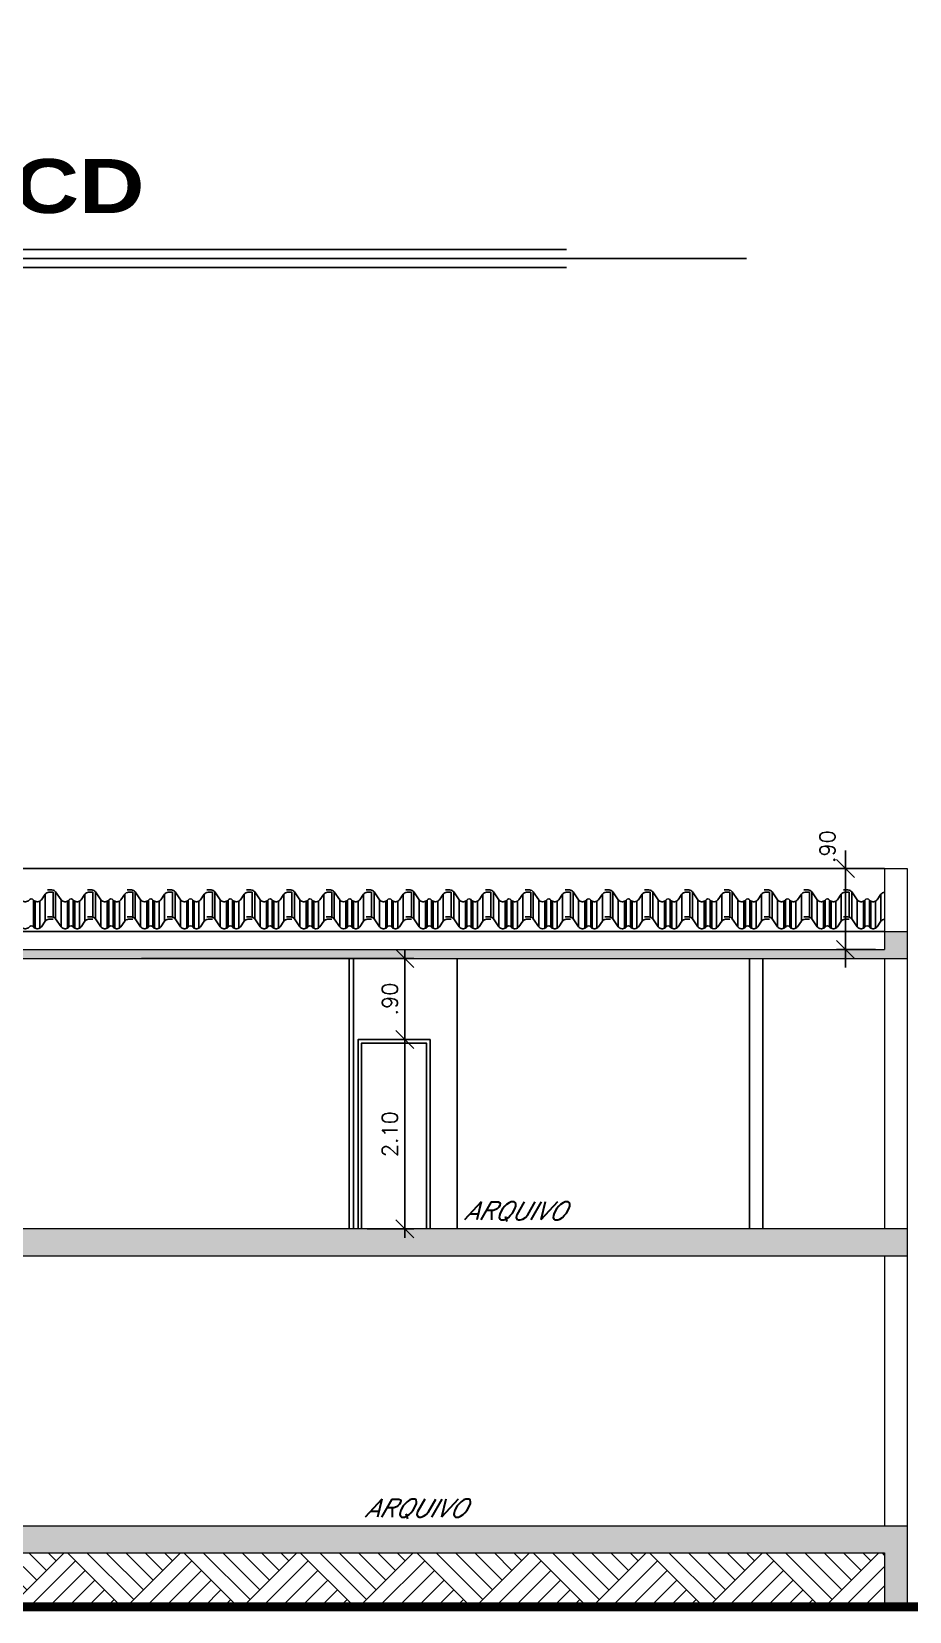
# Model space of a CAD drawing. Header units: millimetres. Extents: x 521 to 1055, y 261 to 520.
# Drawn here: x 814.88 to 824.63, y 453.61 to 471.15 of the extents above; entities that cross this region are included whole.
import ezdxf

# ---------------------------------------------------------------- set-up
doc = ezdxf.new("R2010")
doc.units = ezdxf.units.MM
doc.linetypes.add('CONTINU', pattern=[0])
doc.layers.add('0.1', color=8, linetype='Continuous', lineweight=13)
doc.layers.add('texto', color=1, linetype='Continuous')
doc.styles.add('ROMANS', font='romans')
doc.styles.add('SANSSERIFBOLD', font='sasb____.pfb', dxfattribs={"width": 1.2, "height": 0.6})
doc.styles.get("Standard").update_dxf_attribs({"font": 'romans.shx'})
doc.dimstyles.new('Fares Eng - 50', dxfattribs={"dimscale": 2, "dimtxt": 0.085, "dimasz": 0.1, "dimexe": 0.05, "dimexo": 0.05, "dimgap": 0.04, "dimtad": 1, "dimzin": 4, "dimdsep": 46, "dimtxsty": 'ROMANS', "dimblk1": 'OBLIQUE', "dimblk2": 'OBLIQUE', "dimsah": 1, "dimcen": 0.05, "dimdle": 0.05, "dimclrd": 8, "dimclre": 8, "dimclrt": 8, "dimaunit": 1, "dimadec": 0, "dimazin": 0, "dimtfac": 1, "dimtix": 1, "dimtmove": 2, "dimatfit": 0, "dimldrblk": 'OPEN90', "dimfxl": 1, "dimtolj": 1, "dimtzin": 0, "dimarcsym": 0})
pattern_1 = [(50, (2.50527, -1.5628), (0.273277003, -0.02390863), [0.028575, -0.314325]), (355, (2.50527, -1.5628), (-0.05286424, 0.286584964), [0.02286, -0.25146]), (100.451, (2.52804, -1.56478), (0.22041375, 0.26267503), [0.024285, -0.267135]), (46.1842, (2.50527, -1.4866), (0.40661856, -0.06306349), [0.0428625, -0.4714875]), (96.6356, (2.53915, -1.49184), (0.35610635, 0.37113833), [0.0364275, -0.4007025]), (351.184, (2.50527, -1.4866), (0.3561069, 0.37113768), [0.03429, -0.37719]), (21, (2.54337, -1.50564), (0.22742232, -0.15339828), [0.028575, -0.314325]), (326, (2.54337, -1.50564), (0.09270304, 0.27628195), [0.02286, -0.25146]), (71.4514, (2.56232, -1.51842), (0.320124736, 0.12288429), [0.024285, -0.267135]), (37.5, (2.50527, -1.56279), (0.004632905, 0.126832558), [0, -0.248412, 0, -0.25527, 0, -0.2524125]), (7.5, (2.50527, -1.56279), (0.100229494, 0.150270862), [0, -0.145542, 0, -0.242697, 0, -0.0962025]), (327.5, (2.4203, -1.56279), (0.203385893, -0.008593116), [0, -0.09525, 0, -0.29718, 0, -0.394335]), (317.5, (2.3822, -1.56279), (0.222193772, 0.038139737), [0, -0.123825, 0, -0.197358, 0, -0.280035])]

# ---------------------------------------------------------------- blocks, each defined once
blk = doc.blocks.new('_OBLIQUE')
at = {"color": 0, "linetype": 'ByBlock'}
blk.add_line((-0.5, -0.5), (0.5, 0.5), dxfattribs=at)
blk = doc.blocks.new('*D1850')
at = {"layer": '0.1', "color": 8, "linetype": 'CONTINU', "lineweight": -2, "transparency": 16777216}
for p, q in [((819.021, 460.056), (819.021, 457.756)), ((818.602, 459.956), (819.121, 459.956)), ((818.602, 457.856), (819.121, 457.856))]:
    blk.add_line(p, q, dxfattribs=at)
at = {"layer": 'DEFPOINTS', "color": 0, "linetype": 'CONTINU', "lineweight": -2, "transparency": 16777216}
for p in [(818.502, 459.956), (818.502, 457.856), (819.021, 457.856)]:
    blk.add_point(p, dxfattribs=at)
at = {"layer": '0.1', "color": 8, "linetype": 'CONTINU', "lineweight": -2, "transparency": 16777216, "xscale": 0.2, "yscale": 0.2, "zscale": 0.2}
for p, rotation in [((819.021, 459.956), 90), ((819.021, 457.856), 270)]:
    blk.add_blockref('_OBLIQUE', p, dxfattribs=dict(at, rotation=rotation))
at = {"layer": '0.1', "color": 8, "linetype": 'CONTINU', "lineweight": -2, "transparency": 16777216, "insert": (818.856, 458.906), "char_height": 0.17, "attachment_point": 5, "rotation": 90, "style": 'ROMANS'}
blk.add_mtext('\\A1;2.10', dxfattribs=at)
blk = doc.blocks.new('_Open90')
at = {"color": 0, "linetype": 'ByBlock', "lineweight": -2}
for p, q in [((0, 0), (-1, 0)), ((-0.5, 0.5), (0, 0)), ((0, 0), (-0.5, -0.5))]:
    blk.add_line(p, q, dxfattribs=at)
blk = doc.blocks.new('*D1851')
at = {"layer": '0.1', "color": 8, "linetype": 'CONTINU', "lineweight": -2, "transparency": 16777216}
for p, q in [((816.097, 460.856), (819.121, 460.856)), ((819.021, 459.856), (819.021, 460.956)), ((818.602, 459.956), (819.121, 459.956))]:
    blk.add_line(p, q, dxfattribs=at)
at = {"layer": 'DEFPOINTS', "color": 0, "linetype": 'CONTINU', "lineweight": -2, "transparency": 16777216}
for p in [(815.997, 460.856), (819.021, 460.856), (818.502, 459.956)]:
    blk.add_point(p, dxfattribs=at)
at = {"layer": '0.1', "color": 8, "linetype": 'CONTINU', "lineweight": -2, "transparency": 16777216, "xscale": 0.2, "yscale": 0.2, "zscale": 0.2}
for p, rotation in [((819.021, 460.856), 90), ((819.021, 459.956), 270)]:
    blk.add_blockref('_OBLIQUE', p, dxfattribs=dict(at, rotation=rotation))
at = {"layer": '0.1', "color": 8, "linetype": 'CONTINU', "lineweight": -2, "transparency": 16777216, "insert": (818.856, 460.406), "char_height": 0.17, "attachment_point": 5, "rotation": 90, "style": 'ROMANS'}
blk.add_mtext('\\A1;.90', dxfattribs=at)
blk = doc.blocks.new('*D1879')
at = {"layer": '0.1', "color": 8, "linetype": 'CONTINU', "lineweight": -2, "transparency": 16777216}
for p, q in [((823.916, 461.856), (823.916, 462.056)), ((824.252, 461.856), (823.816, 461.856)), ((823.916, 461.856), (823.916, 460.956)), ((824.252, 460.956), (823.816, 460.956)), ((823.916, 460.956), (823.916, 460.756))]:
    blk.add_line(p, q, dxfattribs=at)
at = {"layer": 'DEFPOINTS', "color": 0, "linetype": 'CONTINU', "lineweight": -2, "transparency": 16777216}
for p in [(824.352, 461.856), (823.916, 460.956), (824.352, 460.956)]:
    blk.add_point(p, dxfattribs=at)
at = {"layer": '0.1', "color": 8, "linetype": 'CONTINU', "lineweight": -2, "transparency": 16777216, "xscale": 0.2, "yscale": 0.2, "zscale": 0.2}
for p, rotation in [((823.916, 461.856), 270), ((823.916, 460.956), 90)]:
    blk.add_blockref('_OBLIQUE', p, dxfattribs=dict(at, rotation=rotation))
at = {"layer": '0.1', "color": 8, "linetype": 'CONTINU', "lineweight": -2, "transparency": 16777216, "insert": (823.716, 462.098), "char_height": 0.17, "attachment_point": 5, "rotation": 90, "style": 'ROMANS'}
blk.add_mtext('\\A1;.90', dxfattribs=at)
blk = doc.blocks.new('TITU-3')
at = {"layer": 'texto', "color": 1, "lineweight": -2}
for p, q in [((0.01475, 0.01475), (-0.01475, -0.01475)), ((0.01475, 0.01143), (-0.03471, 0.01143)), ((-0.03471, 0.01043), (-0.05471, 0.01043)), ((0.01475, 0.00943), (-0.03471, 0.00943)), ((-0.01475, -0.00943), (0.1213, -0.00943)), ((0.1413, -0.01043), (0.1213, -0.01043)), ((-0.01475, -0.01143), (0.1213, -0.01143))]:
    blk.add_line(p, q, dxfattribs=at)
at = {"layer": 'texto', "color": 7, "lineweight": -2}
for p, q in [((0.01475, 0.01043), (-0.03471, 0.01043)), ((-0.01475, -0.01043), (0.1213, -0.01043))]:
    blk.add_line(p, q, dxfattribs=at)
at = {"layer": 'texto', "color": 1, "lineweight": -2}
blk.add_circle((0, 0), 0.01475, dxfattribs=at)
at = {"layer": 'texto', "color": 4, "lineweight": -2}
blk.add_text('ESC.:', height=0.004, dxfattribs=at).set_placement((0.0228, -0.01972))
at = {"layer": 'texto', "color": 8, "lineweight": -2, "style": 'SANSSERIFBOLD', "width": 1.2}
blk.add_attdef('PLANTA--BAIXA', (0.0219, -0.0054), '', height=0.006, dxfattribs=at)
at = {"layer": 'texto', "color": 4, "lineweight": -2}
blk.add_attdef('0/0', (0.03898, -0.01972), '', height=0.004, dxfattribs=at)

msp = doc.modelspace()

# ---------------------------------------------------------------- hatches: boundary and pattern name
at = {"layer": '0.1', "linetype": 'CONTINU', "lineweight": -2}
h = msp.add_hatch(dxfattribs=at)
h.set_pattern_fill('AR-CONC', color=8, scale=0.0015, style=0)
h.set_pattern_definition(pattern_1)
h.paths.add_polyline_path([(824.60229, 461.15646), (824.35229, 461.15646), (824.35229, 460.95646), (820.48616, 460.95646), (820.48616, 460.85646), (824.60229, 460.85646)])
h.paths.add_polyline_path([(824.60229, 457.85646), (820.48616, 457.85646), (820.48616, 457.55646), (824.60229, 457.55646)])
h.paths.add_polyline_path([(824.60229, 454.55646), (820.48616, 454.55646), (820.48616, 454.25646), (824.35229, 454.25646), (824.35229, 453.65646), (824.60229, 453.65646)])
h = msp.add_hatch(dxfattribs=at)
h.set_pattern_fill('AR-CONC', color=8, scale=0.0015, style=0)
h.set_pattern_definition(pattern_1)
h.paths.add_polyline_path([(820.48616, 460.95646), (812.83101, 460.95646), (812.83073, 460.85646), (820.48616, 460.85646)])
h.paths.add_polyline_path([(820.48616, 457.85646), (812.82228, 457.85646), (812.82143, 457.55646), (820.48616, 457.55646)])
h.paths.add_polyline_path([(820.48616, 454.55646), (812.81298, 454.55646), (812.81213, 454.25646), (820.48616, 454.25646)])
h = msp.add_hatch(dxfattribs=at)
h.set_pattern_fill('AR-PARQ1', color=8, scale=0.003, angle=45, style=0)
h.set_pattern_definition([(135, (2.5053, -1.5628), (-1.2931569, 0), [0.9144, -0.9144]), (135, (2.613, -1.455), (-1.2931569, 0), [0.9144, -0.9144]), (135, (2.7208, -1.3473), (-1.2931569, 0), [0.9144, -0.9144]), (135, (2.8286, -1.2395), (-1.2931569, 0), [0.9144, -0.9144]), (135, (2.9363, -1.1317), (-1.2931569, 0), [0.9144, -0.9144]), (135, (3.0441, -1.024), (-1.2931569, 0), [0.9144, -0.9144]), (135, (3.15185, -0.9162), (-1.2931569, 0), [0.9144, -0.9144]), (45, (1.8587, -0.9162), (1.2931569, 0), [0.9144, -0.9144]), (45, (1.7509, -0.80845), (1.2931569, 0), [0.9144, -0.9144]), (45, (1.6432, -0.7007), (1.2931569, 0), [0.9144, -0.9144]), (45, (1.5354, -0.5929), (1.2931569, 0), [0.9144, -0.9144]), (45, (1.4276, -0.4852), (1.2931569, 0), [0.9144, -0.9144]), (45, (1.3199, -0.3774), (1.2931569, 0), [0.9144, -0.9144]), (45, (1.2121, -0.2696), (1.2931569, 0), [0.9144, -0.9144])])
h.paths.add_polyline_path([(820.48616, 454.25646), (812.65229, 454.25646), (812.65229, 453.65646), (820.48616, 453.65646)])
h.paths.add_polyline_path([(824.35229, 454.25646), (820.48616, 454.25646), (820.48616, 453.65646), (824.35229, 453.65646)])
h.paths.add_polyline_path([(832.90229, 454.25646), (824.90229, 454.25646), (824.90229, 453.65646), (832.90229, 453.65646)])

# ---------------------------------------------------------------- linework, layer by layer
at = {"layer": '0.1', "color": 8, "linetype": 'CONTINU', "lineweight": -2}
for p, q in [((806.65229, 461.85646), (824.35229, 461.85646)), ((815.02564, 461.56963), (815.02564, 461.26963)), ((815.1151, 461.59151), (815.1151, 461.31644)), ((815.14285, 461.59644), (815.14285, 461.29644)), ((815.4678, 461.56963), (815.4678, 461.26963)), ((815.55727, 461.59151), (815.55727, 461.31644)), ((815.58502, 461.59644), (815.58502, 461.29644)), ((815.90997, 461.56963), (815.90997, 461.26963)), ((815.99943, 461.59151), (815.99943, 461.31644)), ((816.02718, 461.59644), (816.02718, 461.29644)), ((816.35213, 461.56963), (816.35213, 461.26963)), ((816.44159, 461.59151), (816.44159, 461.31644)), ((816.46934, 461.59644), (816.46934, 461.29644)), ((816.79429, 461.56963), (816.79429, 461.26963)), ((816.88375, 461.59151), (816.88375, 461.31644)), ((816.91151, 461.59644), (816.91151, 461.29644)), ((817.23646, 461.56963), (817.23646, 461.26963)), ((817.32592, 461.59151), (817.32592, 461.31644)), ((817.35367, 461.59644), (817.35367, 461.29644)), ((817.67862, 461.56963), (817.67862, 461.26963)), ((817.76808, 461.59151), (817.76808, 461.31644)), ((817.79583, 461.59644), (817.79583, 461.29644)), ((818.12078, 461.56963), (818.12078, 461.26963)), ((818.21024, 461.59151), (818.21024, 461.31644)), ((818.23799, 461.59644), (818.23799, 461.29644)), ((818.56294, 461.56963), (818.56294, 461.26963)), ((818.65241, 461.59151), (818.65241, 461.31644)), ((818.68016, 461.59644), (818.68016, 461.29644)), ((819.00511, 461.56963), (819.00511, 461.26963)), ((819.09457, 461.59151), (819.09457, 461.31644)), ((819.12232, 461.59644), (819.12232, 461.29644)), ((819.44727, 461.56963), (819.44727, 461.26963)), ((819.53673, 461.59151), (819.53673, 461.31644)), ((819.56448, 461.59644), (819.56448, 461.29644)), ((819.88943, 461.56963), (819.88943, 461.26963)), ((819.9789, 461.59151), (819.9789, 461.31644)), ((820.00665, 461.59644), (820.00665, 461.29644)), ((820.3316, 461.56963), (820.3316, 461.26963)), ((820.42106, 461.59151), (820.42106, 461.31644)), ((820.44881, 461.59644), (820.44881, 461.29644)), ((820.77376, 461.56963), (820.77376, 461.26963)), ((820.86322, 461.59151), (820.86322, 461.31644)), ((820.89097, 461.59644), (820.89097, 461.29644)), ((821.21592, 461.56963), (821.21592, 461.26963)), ((821.30538, 461.59151), (821.30538, 461.31644)), ((821.33314, 461.59644), (821.33314, 461.29644)), ((821.65809, 461.56963), (821.65809, 461.26963)), ((821.74755, 461.59151), (821.74755, 461.31644)), ((821.7753, 461.59644), (821.7753, 461.29644)), ((822.10025, 461.56963), (822.10025, 461.26963)), ((822.18971, 461.59151), (822.18971, 461.31644)), ((822.21746, 461.59644), (822.21746, 461.29644)), ((822.54241, 461.56963), (822.54241, 461.26963)), ((822.63187, 461.59151), (822.63187, 461.31644)), ((822.65962, 461.59644), (822.65962, 461.29644)), ((822.98458, 461.56963), (822.98458, 461.26963)), ((823.07404, 461.59151), (823.07404, 461.31644)), ((823.10179, 461.59644), (823.10179, 461.29644)), ((823.42674, 461.56963), (823.42674, 461.26963)), ((823.5162, 461.59151), (823.5162, 461.31644)), ((823.54395, 461.59644), (823.54395, 461.29644)), ((823.8689, 461.56963), (823.8689, 461.26963)), ((823.95836, 461.59151), (823.95836, 461.31644)), ((823.98611, 461.59644), (823.98611, 461.29644)), ((824.31106, 461.56963), (824.31106, 461.26963)), ((814.89663, 461.50558), (814.89663, 461.20558)), ((814.91409, 461.49149), (814.91409, 461.19149)), ((814.96599, 461.49227), (814.96599, 461.19227)), ((815.20279, 461.50834), (815.20279, 461.20834)), ((815.27264, 461.49149), (815.27264, 461.19149)), ((815.2901, 461.50558), (815.2901, 461.20558)), ((815.3388, 461.50558), (815.3388, 461.20558)), ((815.35626, 461.49149), (815.35626, 461.19149)), ((815.40815, 461.49227), (815.40815, 461.19227)), ((815.64495, 461.50834), (815.64495, 461.20834)), ((815.7148, 461.49149), (815.7148, 461.19149)), ((815.73226, 461.50558), (815.73226, 461.20558)), ((815.78096, 461.50558), (815.78096, 461.20558)), ((815.79842, 461.49149), (815.79842, 461.19149)), ((815.85032, 461.49227), (815.85032, 461.19227)), ((816.08711, 461.50834), (816.08711, 461.20834)), ((816.15696, 461.49149), (816.15696, 461.19149)), ((816.17443, 461.50558), (816.17443, 461.20558)), ((816.22312, 461.50558), (816.22312, 461.20558)), ((816.24058, 461.49149), (816.24058, 461.19149)), ((816.29248, 461.49227), (816.29248, 461.19227)), ((816.52928, 461.50834), (816.52928, 461.20834)), ((816.59913, 461.49149), (816.59913, 461.19149)), ((816.61659, 461.50558), (816.61659, 461.20558)), ((816.66528, 461.50558), (816.66528, 461.20558)), ((816.68275, 461.49149), (816.68275, 461.19149)), ((816.73464, 461.49227), (816.73464, 461.19227)), ((816.97144, 461.50834), (816.97144, 461.20834)), ((817.04129, 461.49149), (817.04129, 461.19149)), ((817.05875, 461.50558), (817.05875, 461.20558)), ((817.10745, 461.50558), (817.10745, 461.20558)), ((817.12491, 461.49149), (817.12491, 461.19149)), ((817.17681, 461.49227), (817.17681, 461.19227)), ((817.4136, 461.50834), (817.4136, 461.20834)), ((817.48345, 461.49149), (817.48345, 461.19149)), ((817.50092, 461.50558), (817.50092, 461.20558)), ((817.54961, 461.50558), (817.54961, 461.20558)), ((817.56707, 461.49149), (817.56707, 461.19149)), ((817.61897, 461.49227), (817.61897, 461.19227)), ((817.85577, 461.50834), (817.85577, 461.20834)), ((817.92562, 461.49149), (817.92562, 461.19149)), ((817.94308, 461.50558), (817.94308, 461.20558)), ((817.99177, 461.50558), (817.99177, 461.20558)), ((818.00924, 461.49149), (818.00924, 461.19149)), ((818.06113, 461.49227), (818.06113, 461.19227)), ((818.29793, 461.50834), (818.29793, 461.20834)), ((818.36778, 461.49149), (818.36778, 461.19149)), ((818.38524, 461.50558), (818.38524, 461.20558)), ((818.43394, 461.50558), (818.43394, 461.20558)), ((818.4514, 461.49149), (818.4514, 461.19149)), ((818.50329, 461.49227), (818.50329, 461.19227)), ((818.74009, 461.50834), (818.74009, 461.20834)), ((818.80994, 461.49149), (818.80994, 461.19149)), ((818.8274, 461.50558), (818.8274, 461.20558)), ((818.8761, 461.50558), (818.8761, 461.20558)), ((818.89356, 461.49149), (818.89356, 461.19149)), ((818.94546, 461.49227), (818.94546, 461.19227)), ((819.18226, 461.50834), (819.18226, 461.20834)), ((819.25211, 461.49149), (819.25211, 461.19149)), ((819.26957, 461.50558), (819.26957, 461.20558)), ((819.31826, 461.50558), (819.31826, 461.20558)), ((819.33572, 461.49149), (819.33572, 461.19149)), ((819.38762, 461.49227), (819.38762, 461.19227)), ((819.62442, 461.50834), (819.62442, 461.20834)), ((819.69427, 461.49149), (819.69427, 461.19149)), ((819.71173, 461.50558), (819.71173, 461.20558)), ((819.76043, 461.50558), (819.76043, 461.20558)), ((819.77789, 461.49149), (819.77789, 461.19149)), ((819.82978, 461.49227), (819.82978, 461.19227)), ((820.06658, 461.50834), (820.06658, 461.20834)), ((820.13643, 461.49149), (820.13643, 461.19149)), ((820.15389, 461.50558), (820.15389, 461.20558)), ((820.20259, 461.50558), (820.20259, 461.20558)), ((820.22005, 461.49149), (820.22005, 461.19149)), ((820.27195, 461.49227), (820.27195, 461.19227)), ((820.50874, 461.50834), (820.50874, 461.20834)), ((820.5786, 461.49149), (820.5786, 461.19149)), ((820.59606, 461.50558), (820.59606, 461.20558)), ((820.64475, 461.50558), (820.64475, 461.20558)), ((820.66221, 461.49149), (820.66221, 461.19149)), ((820.71411, 461.49227), (820.71411, 461.19227)), ((820.95091, 461.50834), (820.95091, 461.20834)), ((821.02076, 461.49149), (821.02076, 461.19149)), ((821.03822, 461.50558), (821.03822, 461.20558)), ((821.08692, 461.50558), (821.08692, 461.20558)), ((821.10438, 461.49149), (821.10438, 461.19149)), ((821.15627, 461.49227), (821.15627, 461.19227)), ((821.39307, 461.50834), (821.39307, 461.20834)), ((821.46292, 461.49149), (821.46292, 461.19149)), ((821.48038, 461.50558), (821.48038, 461.20558)), ((821.52908, 461.50558), (821.52908, 461.20558)), ((821.54654, 461.49149), (821.54654, 461.19149)), ((821.59844, 461.49227), (821.59844, 461.19227)), ((821.83523, 461.50834), (821.83523, 461.20834)), ((821.90508, 461.49149), (821.90508, 461.19149)), ((821.92255, 461.50558), (821.92255, 461.20558)), ((821.97124, 461.50558), (821.97124, 461.20558)), ((821.9887, 461.49149), (821.9887, 461.19149)), ((822.0406, 461.49227), (822.0406, 461.19227)), ((822.2774, 461.50834), (822.2774, 461.20834)), ((822.34725, 461.49149), (822.34725, 461.19149)), ((822.36471, 461.50558), (822.36471, 461.20558)), ((822.4134, 461.50558), (822.4134, 461.20558)), ((822.43087, 461.49149), (822.43087, 461.19149)), ((822.48276, 461.49227), (822.48276, 461.19227)), ((822.71956, 461.50834), (822.71956, 461.20834)), ((822.78941, 461.49149), (822.78941, 461.19149)), ((822.80687, 461.50558), (822.80687, 461.20558)), ((822.85557, 461.50558), (822.85557, 461.20558)), ((822.87303, 461.49149), (822.87303, 461.19149)), ((822.92493, 461.49227), (822.92493, 461.19227)), ((823.16172, 461.50834), (823.16172, 461.20834)), ((823.23157, 461.49149), (823.23157, 461.19149)), ((823.24904, 461.50558), (823.24904, 461.20558)), ((823.29773, 461.50558), (823.29773, 461.20558)), ((823.31519, 461.49149), (823.31519, 461.19149)), ((823.36709, 461.49227), (823.36709, 461.19227)), ((823.60389, 461.50834), (823.60389, 461.20834)), ((823.67374, 461.49149), (823.67374, 461.19149)), ((823.6912, 461.50558), (823.6912, 461.20558)), ((823.73989, 461.50558), (823.73989, 461.20558)), ((823.75736, 461.49149), (823.75736, 461.19149)), ((823.80925, 461.49227), (823.80925, 461.19227)), ((824.04605, 461.50834), (824.04605, 461.20834)), ((824.1159, 461.49149), (824.1159, 461.19149)), ((824.13336, 461.50558), (824.13336, 461.20558)), ((824.18206, 461.50558), (824.18206, 461.20558)), ((824.19952, 461.49149), (824.19952, 461.19149)), ((824.25141, 461.49227), (824.25141, 461.19227)), ((806.65229, 461.15646), (824.35229, 461.15646)), ((818.40229, 460.85646), (818.40229, 457.85646)), ((818.45229, 460.85646), (818.45229, 457.85646)), ((819.60229, 460.85646), (819.60229, 457.85646)), ((822.84979, 460.85646), (822.84979, 457.85646)), ((822.99979, 460.85646), (822.99979, 457.85646))]:
    msp.add_line(p, q, dxfattribs=at)
at = {"layer": '0.1', "color": 7}
for p, q in [((824.35229, 461.85646), (824.35229, 460.95646)), ((824.35229, 461.85646), (824.60229, 461.85646)), ((824.60229, 461.85646), (824.60229, 453.65646)), ((824.35229, 461.15646), (824.60229, 461.15646)), ((806.40229, 460.85646), (824.60229, 460.85646)), ((806.65229, 460.95646), (824.35229, 460.95646)), ((824.35229, 460.85646), (824.35229, 457.85646)), ((807.85229, 457.85646), (824.60229, 457.85646)), ((807.85229, 457.55646), (824.60229, 457.55646)), ((824.35229, 457.55646), (824.35229, 454.55646)), ((806.40229, 454.55646), (824.60229, 454.55646)), ((812.65229, 454.25646), (824.35229, 454.25646)), ((824.35229, 454.25646), (824.35229, 453.65646))]:
    msp.add_line(p, q, dxfattribs=at)
at = {"layer": '0.1', "color": 8, "linetype": 'CONTINU', "lineweight": -2}
for points in [[(814.61123, 461.61832), (814.65935, 461.61832, -0.24827972), (814.70069, 461.59644), (814.76062, 461.50834, 0.24827972), (814.80197, 461.48646), (814.80861, 461.48646, 0.2302175), (814.84794, 461.50558, -0.48620386), (814.89663, 461.50558, 0.2302175), (814.93596, 461.48646), (814.9426, 461.48646, 0.24827972), (814.98394, 461.50834), (815.02564, 461.56963, -0.24827972), (815.06698, 461.59151), (815.1151, 461.59151)], [(815.05339, 461.61832), (815.10151, 461.61832, -0.24827972), (815.14285, 461.59644), (815.20279, 461.50834, 0.24827972), (815.24413, 461.48646), (815.25078, 461.48646, 0.2302175), (815.2901, 461.50558, -0.48620386), (815.3388, 461.50558, 0.2302175), (815.37812, 461.48646), (815.38477, 461.48646, 0.24827972), (815.42611, 461.50834), (815.4678, 461.56963, -0.24827972), (815.50914, 461.59151), (815.55727, 461.59151)], [(815.49555, 461.61832), (815.54367, 461.61832, -0.24827972), (815.58502, 461.59644), (815.64495, 461.50834, 0.24827972), (815.68629, 461.48646), (815.69294, 461.48646, 0.2302175), (815.73226, 461.50558, -0.48620386), (815.78096, 461.50558, 0.2302175), (815.82028, 461.48646), (815.82693, 461.48646, 0.24827972), (815.86827, 461.50834), (815.90997, 461.56963, -0.24827972), (815.95131, 461.59151), (815.99943, 461.59151)], [(815.93772, 461.61832), (815.98584, 461.61832, -0.24827972), (816.02718, 461.59644), (816.08711, 461.50834, 0.24827972), (816.12846, 461.48646), (816.1351, 461.48646, 0.2302175), (816.17443, 461.50558, -0.48620386), (816.22312, 461.50558, 0.2302175), (816.26245, 461.48646), (816.26909, 461.48646, 0.24827972), (816.31043, 461.50834), (816.35213, 461.56963, -0.24827972), (816.39347, 461.59151), (816.44159, 461.59151)], [(816.37988, 461.61832), (816.428, 461.61832, -0.24827972), (816.46934, 461.59644), (816.52928, 461.50834, 0.24827972), (816.57062, 461.48646), (816.57726, 461.48646, 0.2302175), (816.61659, 461.50558, -0.48620386), (816.66528, 461.50558, 0.2302175), (816.70461, 461.48646), (816.71126, 461.48646, 0.24827972), (816.7526, 461.50834), (816.79429, 461.56963, -0.24827972), (816.83563, 461.59151), (816.88375, 461.59151)], [(816.82204, 461.61832), (816.87016, 461.61832, -0.24827972), (816.91151, 461.59644), (816.97144, 461.50834, 0.24827972), (817.01278, 461.48646), (817.01943, 461.48646, 0.2302175), (817.05875, 461.50558, -0.48620386), (817.10745, 461.50558, 0.2302175), (817.14677, 461.48646), (817.15342, 461.48646, 0.24827972), (817.19476, 461.50834), (817.23646, 461.56963, -0.24827972), (817.2778, 461.59151), (817.32592, 461.59151)], [(817.26421, 461.61832), (817.31233, 461.61832, -0.24827972), (817.35367, 461.59644), (817.4136, 461.50834, 0.24827972), (817.45494, 461.48646), (817.46159, 461.48646, 0.2302175), (817.50092, 461.50558, -0.48620386), (817.54961, 461.50558, 0.2302175), (817.58894, 461.48646), (817.59558, 461.48646, 0.24827972), (817.63692, 461.50834), (817.67862, 461.56963, -0.24827972), (817.71996, 461.59151), (817.76808, 461.59151)], [(817.70637, 461.61832), (817.75449, 461.61832, -0.24827972), (817.79583, 461.59644), (817.85577, 461.50834, 0.24827972), (817.89711, 461.48646), (817.90375, 461.48646, 0.2302175), (817.94308, 461.50558, -0.48620386), (817.99177, 461.50558, 0.2302175), (818.0311, 461.48646), (818.03775, 461.48646, 0.24827972), (818.07909, 461.50834), (818.12078, 461.56963, -0.24827972), (818.16212, 461.59151), (818.21024, 461.59151)], [(818.14853, 461.61832), (818.19665, 461.61832, -0.24827972), (818.23799, 461.59644), (818.29793, 461.50834, 0.24827972), (818.33927, 461.48646), (818.34592, 461.48646, 0.2302175), (818.38524, 461.50558, -0.48620386), (818.43394, 461.50558, 0.2302175), (818.47326, 461.48646), (818.47991, 461.48646, 0.24827972), (818.52125, 461.50834), (818.56294, 461.56963, -0.24827972), (818.60429, 461.59151), (818.65241, 461.59151)], [(818.5907, 461.61832), (818.63882, 461.61832, -0.24827972), (818.68016, 461.59644), (818.74009, 461.50834, 0.24827972), (818.78143, 461.48646), (818.78808, 461.48646, 0.2302175), (818.8274, 461.50558, -0.48620386), (818.8761, 461.50558, 0.2302175), (818.91542, 461.48646), (818.92207, 461.48646, 0.24827972), (818.96341, 461.50834), (819.00511, 461.56963, -0.24827972), (819.04645, 461.59151), (819.09457, 461.59151)], [(819.03286, 461.61832), (819.08098, 461.61832, -0.24827972), (819.12232, 461.59644), (819.18226, 461.50834, 0.24827972), (819.2236, 461.48646), (819.23024, 461.48646, 0.2302175), (819.26957, 461.50558, -0.48620386), (819.31826, 461.50558, 0.2302175), (819.35759, 461.48646), (819.36423, 461.48646, 0.24827972), (819.40558, 461.50834), (819.44727, 461.56963, -0.24827972), (819.48861, 461.59151), (819.53673, 461.59151)], [(819.47502, 461.61832), (819.52314, 461.61832, -0.24827972), (819.56448, 461.59644), (819.62442, 461.50834, 0.24827972), (819.66576, 461.48646), (819.67241, 461.48646, 0.2302175), (819.71173, 461.50558, -0.48620386), (819.76043, 461.50558, 0.2302175), (819.79975, 461.48646), (819.8064, 461.48646, 0.24827972), (819.84774, 461.50834), (819.88943, 461.56963, -0.24827972), (819.93078, 461.59151), (819.9789, 461.59151)], [(819.91718, 461.61832), (819.96531, 461.61832, -0.24827972), (820.00665, 461.59644), (820.06658, 461.50834, 0.24827972), (820.10792, 461.48646), (820.11457, 461.48646, 0.2302175), (820.15389, 461.50558, -0.48620386), (820.20259, 461.50558, 0.2302175), (820.24191, 461.48646), (820.24856, 461.48646, 0.24827972), (820.2899, 461.50834), (820.3316, 461.56963, -0.24827972), (820.37294, 461.59151), (820.42106, 461.59151)], [(820.35935, 461.61832), (820.40747, 461.61832, -0.24827972), (820.44881, 461.59644), (820.50874, 461.50834, 0.24827972), (820.55009, 461.48646), (820.55673, 461.48646, 0.2302175), (820.59606, 461.50558, -0.48620386), (820.64475, 461.50558, 0.2302175), (820.68408, 461.48646), (820.69072, 461.48646, 0.24827972), (820.73206, 461.50834), (820.77376, 461.56963, -0.24827972), (820.8151, 461.59151), (820.86322, 461.59151)], [(820.80151, 461.61832), (820.84963, 461.61832, -0.24827972), (820.89097, 461.59644), (820.95091, 461.50834, 0.24827972), (820.99225, 461.48646), (820.9989, 461.48646, 0.2302175), (821.03822, 461.50558, -0.48620386), (821.08692, 461.50558, 0.2302175), (821.12624, 461.48646), (821.13289, 461.48646, 0.24827972), (821.17423, 461.50834), (821.21592, 461.56963, -0.24827972), (821.25726, 461.59151), (821.30538, 461.59151)], [(821.24367, 461.61832), (821.29179, 461.61832, -0.24827972), (821.33314, 461.59644), (821.39307, 461.50834, 0.24827972), (821.43441, 461.48646), (821.44106, 461.48646, 0.2302175), (821.48038, 461.50558, -0.48620386), (821.52908, 461.50558, 0.2302175), (821.5684, 461.48646), (821.57505, 461.48646, 0.24827972), (821.61639, 461.50834), (821.65809, 461.56963, -0.24827972), (821.69943, 461.59151), (821.74755, 461.59151)], [(821.68584, 461.61832), (821.73396, 461.61832, -0.24827972), (821.7753, 461.59644), (821.83523, 461.50834, 0.24827972), (821.87657, 461.48646), (821.88322, 461.48646, 0.2302175), (821.92255, 461.50558, -0.48620386), (821.97124, 461.50558, 0.2302175), (822.01057, 461.48646), (822.01721, 461.48646, 0.24827972), (822.05855, 461.50834), (822.10025, 461.56963, -0.24827972), (822.14159, 461.59151), (822.18971, 461.59151)], [(822.128, 461.61832), (822.17612, 461.61832, -0.24827972), (822.21746, 461.59644), (822.2774, 461.50834, 0.24827972), (822.31874, 461.48646), (822.32538, 461.48646, 0.2302175), (822.36471, 461.50558, -0.48620386), (822.4134, 461.50558, 0.2302175), (822.45273, 461.48646), (822.45938, 461.48646, 0.24827972), (822.50072, 461.50834), (822.54241, 461.56963, -0.24827972), (822.58375, 461.59151), (822.63187, 461.59151)], [(822.57016, 461.61832), (822.61828, 461.61832, -0.24827972), (822.65962, 461.59644), (822.71956, 461.50834, 0.24827972), (822.7609, 461.48646), (822.76755, 461.48646, 0.2302175), (822.80687, 461.50558, -0.48620386), (822.85557, 461.50558, 0.2302175), (822.89489, 461.48646), (822.90154, 461.48646, 0.24827972), (822.94288, 461.50834), (822.98458, 461.56963, -0.24827972), (823.02592, 461.59151), (823.07404, 461.59151)], [(823.01233, 461.61832), (823.06045, 461.61832, -0.24827972), (823.10179, 461.59644), (823.16172, 461.50834, 0.24827972), (823.20306, 461.48646), (823.20971, 461.48646, 0.2302175), (823.24904, 461.50558, -0.48620386), (823.29773, 461.50558, 0.2302175), (823.33706, 461.48646), (823.3437, 461.48646, 0.24827972), (823.38504, 461.50834), (823.42674, 461.56963, -0.24827972), (823.46808, 461.59151), (823.5162, 461.59151)], [(823.45449, 461.61832), (823.50261, 461.61832, -0.24827972), (823.54395, 461.59644), (823.60389, 461.50834, 0.24827972), (823.64523, 461.48646), (823.65187, 461.48646, 0.2302175), (823.6912, 461.50558, -0.48620386), (823.73989, 461.50558, 0.2302175), (823.77922, 461.48646), (823.78586, 461.48646, 0.24827972), (823.82721, 461.50834), (823.8689, 461.56963, -0.24827972), (823.91024, 461.59151), (823.95836, 461.59151)], [(823.89665, 461.61832), (823.94477, 461.61832, -0.24827972), (823.98611, 461.59644), (824.04605, 461.50834, 0.24827972), (824.08739, 461.48646), (824.09404, 461.48646, 0.2302175), (824.13336, 461.50558, -0.48620386), (824.18206, 461.50558, 0.2302175), (824.22138, 461.48646), (824.22803, 461.48646, 0.24827972), (824.26937, 461.50834), (824.31106, 461.56963, -0.24827972), (824.35241, 461.59151)], [(814.61123, 461.31832), (814.65935, 461.31832, -0.24827972), (814.70069, 461.29644), (814.76062, 461.20834, 0.24827972), (814.80197, 461.18646), (814.80861, 461.18646, 0.2302175), (814.84794, 461.20558, -0.48620386), (814.89663, 461.20558, 0.2302175), (814.93596, 461.18646), (814.9426, 461.18646, 0.24827972), (814.98394, 461.20834), (815.02564, 461.26963, -0.24827972), (815.06698, 461.29151), (815.1151, 461.29151)], [(815.05339, 461.31832), (815.10151, 461.31832, -0.24827972), (815.14285, 461.29644), (815.20279, 461.20834, 0.24827972), (815.24413, 461.18646), (815.25078, 461.18646, 0.2302175), (815.2901, 461.20558, -0.48620386), (815.3388, 461.20558, 0.2302175), (815.37812, 461.18646), (815.38477, 461.18646, 0.24827972), (815.42611, 461.20834), (815.4678, 461.26963, -0.24827972), (815.50914, 461.29151), (815.55727, 461.29151)], [(815.49555, 461.31832), (815.54367, 461.31832, -0.24827972), (815.58502, 461.29644), (815.64495, 461.20834, 0.24827972), (815.68629, 461.18646), (815.69294, 461.18646, 0.2302175), (815.73226, 461.20558, -0.48620386), (815.78096, 461.20558, 0.2302175), (815.82028, 461.18646), (815.82693, 461.18646, 0.24827972), (815.86827, 461.20834), (815.90997, 461.26963, -0.24827972), (815.95131, 461.29151), (815.99943, 461.29151)], [(815.93772, 461.31832), (815.98584, 461.31832, -0.24827972), (816.02718, 461.29644), (816.08711, 461.20834, 0.24827972), (816.12846, 461.18646), (816.1351, 461.18646, 0.2302175), (816.17443, 461.20558, -0.48620386), (816.22312, 461.20558, 0.2302175), (816.26245, 461.18646), (816.26909, 461.18646, 0.24827972), (816.31043, 461.20834), (816.35213, 461.26963, -0.24827972), (816.39347, 461.29151), (816.44159, 461.29151)], [(816.37988, 461.31832), (816.428, 461.31832, -0.24827972), (816.46934, 461.29644), (816.52928, 461.20834, 0.24827972), (816.57062, 461.18646), (816.57726, 461.18646, 0.2302175), (816.61659, 461.20558, -0.48620386), (816.66528, 461.20558, 0.2302175), (816.70461, 461.18646), (816.71126, 461.18646, 0.24827972), (816.7526, 461.20834), (816.79429, 461.26963, -0.24827972), (816.83563, 461.29151), (816.88375, 461.29151)], [(816.82204, 461.31832), (816.87016, 461.31832, -0.24827972), (816.91151, 461.29644), (816.97144, 461.20834, 0.24827972), (817.01278, 461.18646), (817.01943, 461.18646, 0.2302175), (817.05875, 461.20558, -0.48620386), (817.10745, 461.20558, 0.2302175), (817.14677, 461.18646), (817.15342, 461.18646, 0.24827972), (817.19476, 461.20834), (817.23646, 461.26963, -0.24827972), (817.2778, 461.29151), (817.32592, 461.29151)], [(817.26421, 461.31832), (817.31233, 461.31832, -0.24827972), (817.35367, 461.29644), (817.4136, 461.20834, 0.24827972), (817.45494, 461.18646), (817.46159, 461.18646, 0.2302175), (817.50092, 461.20558, -0.48620386), (817.54961, 461.20558, 0.2302175), (817.58894, 461.18646), (817.59558, 461.18646, 0.24827972), (817.63692, 461.20834), (817.67862, 461.26963, -0.24827972), (817.71996, 461.29151), (817.76808, 461.29151)], [(817.70637, 461.31832), (817.75449, 461.31832, -0.24827972), (817.79583, 461.29644), (817.85577, 461.20834, 0.24827972), (817.89711, 461.18646), (817.90375, 461.18646, 0.2302175), (817.94308, 461.20558, -0.48620386), (817.99177, 461.20558, 0.2302175), (818.0311, 461.18646), (818.03775, 461.18646, 0.24827972), (818.07909, 461.20834), (818.12078, 461.26963, -0.24827972), (818.16212, 461.29151), (818.21024, 461.29151)], [(818.14853, 461.31832), (818.19665, 461.31832, -0.24827972), (818.23799, 461.29644), (818.29793, 461.20834, 0.24827972), (818.33927, 461.18646), (818.34592, 461.18646, 0.2302175), (818.38524, 461.20558, -0.48620386), (818.43394, 461.20558, 0.2302175), (818.47326, 461.18646), (818.47991, 461.18646, 0.24827972), (818.52125, 461.20834), (818.56294, 461.26963, -0.24827972), (818.60429, 461.29151), (818.65241, 461.29151)], [(818.5907, 461.31832), (818.63882, 461.31832, -0.24827972), (818.68016, 461.29644), (818.74009, 461.20834, 0.24827972), (818.78143, 461.18646), (818.78808, 461.18646, 0.2302175), (818.8274, 461.20558, -0.48620386), (818.8761, 461.20558, 0.2302175), (818.91542, 461.18646), (818.92207, 461.18646, 0.24827972), (818.96341, 461.20834), (819.00511, 461.26963, -0.24827972), (819.04645, 461.29151), (819.09457, 461.29151)], [(819.03286, 461.31832), (819.08098, 461.31832, -0.24827972), (819.12232, 461.29644), (819.18226, 461.20834, 0.24827972), (819.2236, 461.18646), (819.23024, 461.18646, 0.2302175), (819.26957, 461.20558, -0.48620386), (819.31826, 461.20558, 0.2302175), (819.35759, 461.18646), (819.36423, 461.18646, 0.24827972), (819.40558, 461.20834), (819.44727, 461.26963, -0.24827972), (819.48861, 461.29151), (819.53673, 461.29151)], [(819.47502, 461.31832), (819.52314, 461.31832, -0.24827972), (819.56448, 461.29644), (819.62442, 461.20834, 0.24827972), (819.66576, 461.18646), (819.67241, 461.18646, 0.2302175), (819.71173, 461.20558, -0.48620386), (819.76043, 461.20558, 0.2302175), (819.79975, 461.18646), (819.8064, 461.18646, 0.24827972), (819.84774, 461.20834), (819.88943, 461.26963, -0.24827972), (819.93078, 461.29151), (819.9789, 461.29151)], [(819.91718, 461.31832), (819.96531, 461.31832, -0.24827972), (820.00665, 461.29644), (820.06658, 461.20834, 0.24827972), (820.10792, 461.18646), (820.11457, 461.18646, 0.2302175), (820.15389, 461.20558, -0.48620386), (820.20259, 461.20558, 0.2302175), (820.24191, 461.18646), (820.24856, 461.18646, 0.24827972), (820.2899, 461.20834), (820.3316, 461.26963, -0.24827972), (820.37294, 461.29151), (820.42106, 461.29151)], [(820.35935, 461.31832), (820.40747, 461.31832, -0.24827972), (820.44881, 461.29644), (820.50874, 461.20834, 0.24827972), (820.55009, 461.18646), (820.55673, 461.18646, 0.2302175), (820.59606, 461.20558, -0.48620386), (820.64475, 461.20558, 0.2302175), (820.68408, 461.18646), (820.69072, 461.18646, 0.24827972), (820.73206, 461.20834), (820.77376, 461.26963, -0.24827972), (820.8151, 461.29151), (820.86322, 461.29151)], [(820.80151, 461.31832), (820.84963, 461.31832, -0.24827972), (820.89097, 461.29644), (820.95091, 461.20834, 0.24827972), (820.99225, 461.18646), (820.9989, 461.18646, 0.2302175), (821.03822, 461.20558, -0.48620386), (821.08692, 461.20558, 0.2302175), (821.12624, 461.18646), (821.13289, 461.18646, 0.24827972), (821.17423, 461.20834), (821.21592, 461.26963, -0.24827972), (821.25726, 461.29151), (821.30538, 461.29151)], [(821.24367, 461.31832), (821.29179, 461.31832, -0.24827972), (821.33314, 461.29644), (821.39307, 461.20834, 0.24827972), (821.43441, 461.18646), (821.44106, 461.18646, 0.2302175), (821.48038, 461.20558, -0.48620386), (821.52908, 461.20558, 0.2302175), (821.5684, 461.18646), (821.57505, 461.18646, 0.24827972), (821.61639, 461.20834), (821.65809, 461.26963, -0.24827972), (821.69943, 461.29151), (821.74755, 461.29151)], [(821.68584, 461.31832), (821.73396, 461.31832, -0.24827972), (821.7753, 461.29644), (821.83523, 461.20834, 0.24827972), (821.87657, 461.18646), (821.88322, 461.18646, 0.2302175), (821.92255, 461.20558, -0.48620386), (821.97124, 461.20558, 0.2302175), (822.01057, 461.18646), (822.01721, 461.18646, 0.24827972), (822.05855, 461.20834), (822.10025, 461.26963, -0.24827972), (822.14159, 461.29151), (822.18971, 461.29151)], [(822.128, 461.31832), (822.17612, 461.31832, -0.24827972), (822.21746, 461.29644), (822.2774, 461.20834, 0.24827972), (822.31874, 461.18646), (822.32538, 461.18646, 0.2302175), (822.36471, 461.20558, -0.48620386), (822.4134, 461.20558, 0.2302175), (822.45273, 461.18646), (822.45938, 461.18646, 0.24827972), (822.50072, 461.20834), (822.54241, 461.26963, -0.24827972), (822.58375, 461.29151), (822.63187, 461.29151)], [(822.57016, 461.31832), (822.61828, 461.31832, -0.24827972), (822.65962, 461.29644), (822.71956, 461.20834, 0.24827972), (822.7609, 461.18646), (822.76755, 461.18646, 0.2302175), (822.80687, 461.20558, -0.48620386), (822.85557, 461.20558, 0.2302175), (822.89489, 461.18646), (822.90154, 461.18646, 0.24827972), (822.94288, 461.20834), (822.98458, 461.26963, -0.24827972), (823.02592, 461.29151), (823.07404, 461.29151)], [(823.01233, 461.31832), (823.06045, 461.31832, -0.24827972), (823.10179, 461.29644), (823.16172, 461.20834, 0.24827972), (823.20306, 461.18646), (823.20971, 461.18646, 0.2302175), (823.24904, 461.20558, -0.48620386), (823.29773, 461.20558, 0.2302175), (823.33706, 461.18646), (823.3437, 461.18646, 0.24827972), (823.38504, 461.20834), (823.42674, 461.26963, -0.24827972), (823.46808, 461.29151), (823.5162, 461.29151)], [(823.45449, 461.31832), (823.50261, 461.31832, -0.24827972), (823.54395, 461.29644), (823.60389, 461.20834, 0.24827972), (823.64523, 461.18646), (823.65187, 461.18646, 0.2302175), (823.6912, 461.20558, -0.48620386), (823.73989, 461.20558, 0.2302175), (823.77922, 461.18646), (823.78586, 461.18646, 0.24827972), (823.82721, 461.20834), (823.8689, 461.26963, -0.24827972), (823.91024, 461.29151), (823.95836, 461.29151)], [(823.89665, 461.31832), (823.94477, 461.31832, -0.24827972), (823.98611, 461.29644), (824.04605, 461.20834, 0.24827972), (824.08739, 461.18646), (824.09404, 461.18646, 0.2302175), (824.13336, 461.20558, -0.48620386), (824.18206, 461.20558, 0.2302175), (824.22138, 461.18646), (824.22803, 461.18646, 0.24827972), (824.26937, 461.20834), (824.31106, 461.26963, -0.24827972), (824.35241, 461.29151)]]:
    msp.add_lwpolyline(points, format="xyb", dxfattribs=at)
for points in [[(818.50229, 457.85646), (818.50229, 459.95646), (819.30229, 459.95646), (819.30229, 457.85646)], [(818.54229, 457.85646), (818.54229, 459.91646), (819.26229, 459.91646), (819.26229, 457.85646)]]:
    msp.add_lwpolyline(points, dxfattribs=at)
at = {"layer": '0.1', "color": 8, "linetype": 'CONTINU', "lineweight": -2, "const_width": 0.1, "flags": 128}
msp.add_lwpolyline([(896.49153, 454.10646), (894.10229, 454.10646), (894.10229, 453.65646), (806.35229, 453.65646), (806.35229, 454.10646), (804.81063, 454.10646)], dxfattribs=at)

# ---------------------------------------------------------------- block references
at = {"layer": '0.1', "color": 8, "linetype": 'CONTINU', "lineweight": -2, "xscale": 100, "yscale": 100, "zscale": 100}
msp.add_blockref('TITU-3', (808.68739, 469.67383), dxfattribs=at).add_auto_attribs({'PLANTA--BAIXA': 'CORTE CD', '0/0': '1/100'})

# ---------------------------------------------------------------- texts
at = {"layer": '0.1', "color": 8, "oblique": 30}
for p in [(819.6766, 457.95338), (818.57322, 454.65338)]:
    msp.add_text('ARQUIVO', height=0.2, dxfattribs=at).set_placement(p)

# ---------------------------------------------------------------- dimensions: what is measured, and where the dimension line sits
at = {"layer": '0.1', "color": 8, "linetype": 'CONTINU', "lineweight": -2}
dim = msp.add_linear_dim(base=(823.91587, 460.95646), p1=(824.35229, 461.85646), p2=(824.35229, 460.95646), angle=90, dimstyle='Fares Eng - 50', dxfattribs=at)
dim.commit()
dim.dimension.update_dxf_attribs({"geometry": '*D1879', "text_midpoint": (823.71587, 462.09805), "dimtype": 160})
for base, p2, picture, middle in [((819.02113, 460.85646), (815.99703, 460.85646), '*D1851', (818.85613, 460.40646)), ((819.02113, 457.85646), (818.50229, 457.85646), '*D1850', (818.85613, 458.90646))]:
    dim = msp.add_linear_dim(base=base, p1=(818.50229, 459.95646), p2=p2, angle=90, dimstyle='Fares Eng - 50', dxfattribs=at)
    dim.commit()
    dim.dimension.update_dxf_attribs({"geometry": picture, "text_midpoint": middle})

doc.saveas('drawing.dxf')
